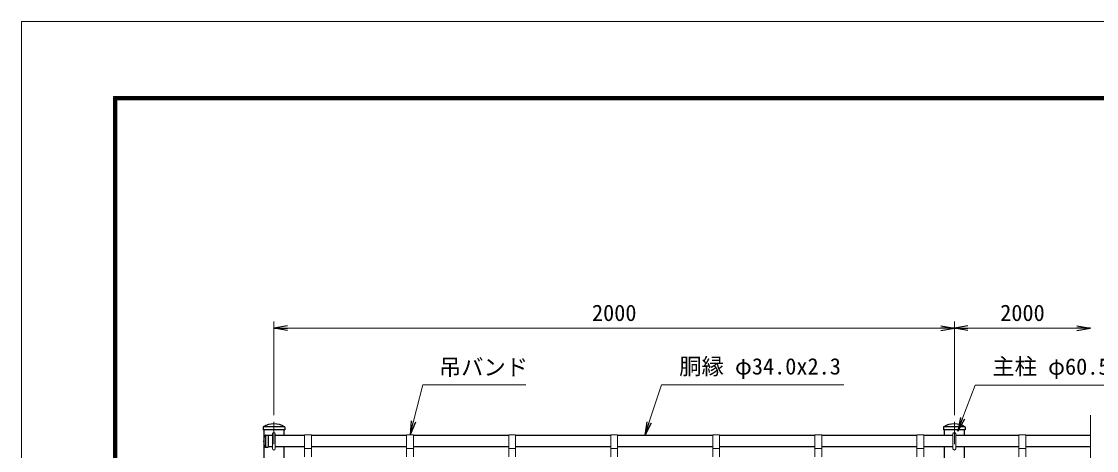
# Model space of a CAD drawing. Units: millimetres, scale not verified. Extents: x -5699 to 5699, y -3329 to 3329.
# Drawn here: x -5699 to -2539, y 1350 to 2611 of the extents above; entities that cross this region are included whole.
import ezdxf
from ezdxf.enums import TextEntityAlignment as Align

# ---------------------------------------------------------------- set-up
doc = ezdxf.new("R2010")
doc.units = ezdxf.units.MM
doc.header["$LTSCALE"] = 20
doc.linetypes.add('USER3', pattern=[50.8, 31.75, -6.35, 6.35, -6.35])
for name, color, linetype, lineweight in [('0-6_23', 2, 'Continuous', 9), ('0-B_0', 7, 'Continuous', 25), ('0-C_D-STR1', 1, 'Continuous', 25), ('0-E_D-STR3', 3, 'Continuous', 13), ('0-F_D-BMK', 2, 'USER3', 13), ('1-0_D-STR-DIM', 7, 'Continuous', 13), ('1-5_D-STR-TXT', 7, 'Continuous', 13)]:
    doc.layers.add(name, color=color, linetype=linetype, lineweight=lineweight)
doc.styles.add('ＭＳ ゴシック', font='')
doc.styles.get('ＭＳ ゴシック').set_extended_font_data('MS Gothic')

# ---------------------------------------------------------------- blocks, each defined once
blk = doc.blocks.new('_OPEN')
at = {"layer": '0-B_0'}
blk.add_line((-20, 3.33), (0, 0), dxfattribs=at)
blk.add_lwpolyline([(-20, -3.33), (0, 0), (-20, 0)], dxfattribs=at)

msp = doc.modelspace()

# ---------------------------------------------------------------- linework, layer by layer
at = {"layer": '0-6_23'}
for points in [[(-5698.58, 2610.62), (2701.42, 2610.62), (2701.42, -3329.38), (-5698.58, -3329.38)], [(-5428.58, 2390.62), (2431.42, 2390.62), (2431.42, -3109.38), (-5428.58, -3109.38)], [(-5426.08, 2388.12), (2428.92, 2388.12), (2428.92, -3106.88), (-5426.08, -3106.88)], [(-5423.58, 2385.62), (2426.42, 2385.62), (2426.42, -3104.38), (-5423.58, -3104.38)], [(-5421.08, 2383.12), (2423.92, 2383.12), (2423.92, -3101.88), (-5421.08, -3101.88)], [(-5418.58, 2380.62), (2421.42, 2380.62), (2421.42, -3099.38), (-5418.58, -3099.38)]]:
    msp.add_lwpolyline(points, close=True, dxfattribs=at)
at = {"layer": '0-C_D-STR1'}
for p, q in [((-4988.58, 1418.65), (-4988.58, 1410.59)), ((-4924.38, 1410.59), (-4988.58, 1410.59)), ((-4924.71, 1419.59), (-4988.25, 1419.59)), ((-4981.81, 1395.09), (-4973.48, 1395.09)), ((-4981.48, 1395.09), (-4981.48, 1360.09)), ((-4973.48, 1395.09), (-4973.48, 1360.09)), ((-4960.48, 1394.59), (-4973.48, 1394.59)), ((-4866.48, 1394.59), (-4952.48, 1394.59)), ((-4926.23, 1394.59), (-4926.23, 1410.59)), ((-4924.38, 1418.65), (-4924.38, 1410.59)), ((-4566.48, 1394.59), (-4846.48, 1394.59)), ((-4266.48, 1394.59), (-4546.48, 1394.59)), ((-3966.48, 1394.59), (-4246.48, 1394.59)), ((-3666.48, 1394.59), (-3946.48, 1394.59)), ((-3366.48, 1394.59), (-3646.48, 1394.59)), ((-3066.48, 1394.59), (-3346.48, 1394.59)), ((-2960.48, 1394.59), (-3046.48, 1394.59)), ((-2988.58, 1418.65), (-2988.58, 1410.59)), ((-2924.38, 1410.59), (-2988.58, 1410.59)), ((-2924.71, 1419.59), (-2988.25, 1419.59)), ((-2986.73, 1410.59), (-2986.73, 1394.59)), ((-2766.48, 1394.59), (-2952.48, 1394.59)), ((-2926.23, 1394.59), (-2926.23, 1410.59)), ((-2924.38, 1418.65), (-2924.38, 1410.59)), ((-2556.48, 1394.59), (-2746.48, 1394.59)), ((-4981.81, 1360.09), (-4973.48, 1360.09)), ((-4960.48, 1360.59), (-4973.48, 1360.59)), ((-4866.48, 1360.59), (-4952.48, 1360.59)), ((-4926.23, -1041.41), (-4926.23, 1360.59)), ((-4566.48, 1360.59), (-4846.48, 1360.59)), ((-4266.48, 1360.59), (-4546.48, 1360.59)), ((-3966.48, 1360.59), (-4246.48, 1360.59)), ((-3666.48, 1360.59), (-3946.48, 1360.59)), ((-3366.48, 1360.59), (-3646.48, 1360.59)), ((-3066.48, 1360.59), (-3346.48, 1360.59)), ((-2960.48, 1360.59), (-3046.48, 1360.59)), ((-2986.73, 1360.59), (-2986.73, -1041.41)), ((-2766.48, 1360.59), (-2952.48, 1360.59)), ((-2926.23, -1041.41), (-2926.23, 1360.59)), ((-2556.48, 1360.59), (-2746.48, 1360.59))]:
    msp.add_line(p, q, dxfattribs=at)
msp.add_lwpolyline([(-4986.73, 1410.59), (-4986.73, -1410.41), (-4926.23, -1410.41), (-4926.23, -1075.41)], dxfattribs=at)
for centre, radius, start, end in [((-4956.48, 1367.42), 61.17, 59.14927, 120.85073), ((-2956.48, 1367.42), 61.17, 59.14927, 120.85073), ((-4987.08, 1418.65), 1.5, 120.85073, 180), ((-4951.25, 1377.59), 35.72, 151.52136, 208.47864), ((-4981.81, 1394.09), 1, 90, 147.70173), ((-4925.88, 1418.65), 1.5, 0, 59.14927), ((-2987.08, 1418.65), 1.5, 120.85073, 180), ((-2925.88, 1418.65), 1.5, 0, 59.14927), ((-4981.81, 1361.09), 1, 212.29827, 270)]:
    msp.add_arc(centre, radius, start, end, dxfattribs=at)
at = {"layer": '0-E_D-STR3'}
for p, q in [((-4960.48, 1355.59), (-4960.48, 1399.59)), ((-4952.48, 1355.59), (-4952.48, 1399.59)), ((-4866.48, 1396.59), (-4866.48, 1331.59)), ((-4846.48, 1396.59), (-4866.48, 1396.59)), ((-4846.48, 1396.59), (-4846.48, 1331.59)), ((-4566.48, 1396.59), (-4566.48, 1331.59)), ((-4546.48, 1396.59), (-4566.48, 1396.59)), ((-4546.48, 1396.59), (-4546.48, 1331.59)), ((-4266.48, 1396.59), (-4266.48, 1331.59)), ((-4246.48, 1396.59), (-4266.48, 1396.59)), ((-4246.48, 1396.59), (-4246.48, 1331.59)), ((-3966.48, 1396.59), (-3966.48, 1331.59)), ((-3946.48, 1396.59), (-3966.48, 1396.59)), ((-3946.48, 1396.59), (-3946.48, 1331.59)), ((-3666.48, 1396.59), (-3666.48, 1331.59)), ((-3646.48, 1396.59), (-3666.48, 1396.59)), ((-3646.48, 1396.59), (-3646.48, 1331.59)), ((-3366.48, 1396.59), (-3366.48, 1331.59)), ((-3346.48, 1396.59), (-3366.48, 1396.59)), ((-3346.48, 1396.59), (-3346.48, 1331.59)), ((-3066.48, 1396.59), (-3066.48, 1331.59)), ((-3046.48, 1396.59), (-3066.48, 1396.59)), ((-3046.48, 1396.59), (-3046.48, 1331.59)), ((-2960.48, 1355.59), (-2960.48, 1399.59)), ((-2952.48, 1355.59), (-2952.48, 1399.59)), ((-2766.48, 1396.59), (-2766.48, 1331.59)), ((-2746.48, 1396.59), (-2766.48, 1396.59)), ((-2746.48, 1396.59), (-2746.48, 1331.59)), ((-4846.48, 1356.59), (-4866.48, 1356.59)), ((-4546.48, 1356.59), (-4566.48, 1356.59)), ((-4246.48, 1356.59), (-4266.48, 1356.59)), ((-3946.48, 1356.59), (-3966.48, 1356.59)), ((-3646.48, 1356.59), (-3666.48, 1356.59)), ((-3346.48, 1356.59), (-3366.48, 1356.59)), ((-3046.48, 1356.59), (-3066.48, 1356.59)), ((-2746.48, 1356.59), (-2766.48, 1356.59))]:
    msp.add_line(p, q, dxfattribs=at)
for centre, start, end in [((-4956.48, 1399.59), 0, 180), ((-2956.48, 1399.59), 0, 180), ((-4956.48, 1355.59), 180, 0), ((-2956.48, 1355.59), 180, 0)]:
    msp.add_arc(centre, 4, start, end, dxfattribs=at)
at = {"layer": '0-F_D-BMK'}
for p, q in [((-4956.48, -1425.41), (-4956.48, 1434.59)), ((-2956.48, -1425.41), (-2956.48, 1434.59))]:
    msp.add_line(p, q, dxfattribs=at)
at = {"layer": '1-0_D-STR-DIM'}
for p, q in [((-4956.48, 1454.59), (-4956.48, 1729.59)), ((-4916.48, 1709.59), (-2996.48, 1709.59)), ((-2956.48, 1454.59), (-2956.48, 1729.59)), ((-2956.48, 1454.59), (-2956.48, 1729.59)), ((-2916.48, 1709.59), (-2596.48, 1709.59)), ((-2556.48, 1454.59), (-2556.48, 185.25))]:
    msp.add_line(p, q, dxfattribs=at)
at = {"layer": '1-5_D-STR-TXT'}
for points in [[(-4216.04, 1542.85), (-4518.49, 1542.85), (-4555.98, 1398.53)], [(-3281.81, 1542.85), (-3817.76, 1542.85), (-3865.85, 1396.49)], [(-2361.09, 1542.59), (-2895.77, 1542.59), (-2945.79, 1409.04)]]:
    msp.add_lwpolyline(points, dxfattribs=at)

# ---------------------------------------------------------------- block references
at = {"layer": '1-0_D-STR-DIM', "xscale": 2, "yscale": 2, "rotation": 180}
for p in [(-4956.48, 1709.59), (-2956.48, 1709.59)]:
    msp.add_blockref('_OPEN', p, dxfattribs=at)
at = {"layer": '1-0_D-STR-DIM', "xscale": 2, "yscale": 2}
for p in [(-2956.48, 1709.59), (-2556.48, 1709.59)]:
    msp.add_blockref('_OPEN', p, dxfattribs=at)
at = {"layer": '1-5_D-STR-TXT', "xscale": 2, "yscale": 2}
for p, rotation in [((-4556.48, 1396.59), 255.43959), ((-3866.48, 1394.59), 251.80943), ((-2946.5, 1407.16), 249.46512)]:
    msp.add_blockref('_OPEN', p, dxfattribs=dict(at, rotation=rotation))

# ---------------------------------------------------------------- texts
at = {"layer": '1-0_D-STR-DIM', "style": 'ＭＳ ゴシック'}
for p in [(-4021.73, 1716.34), (-2821.73, 1716.34)]:
    msp.add_text('2000', height=48.09, dxfattribs=at).set_placement(p, align=Align.BOTTOM_LEFT)
at = {"layer": '1-5_D-STR-TXT', "style": 'ＭＳ ゴシック'}
for s, p in [('吊バンド', (-4471.88, 1556.7)), ('胴縁 φ34.0x2.3', (-3765.31, 1559.12)), ('主柱 φ60.5x2.3', (-2844.84, 1558.61))]:
    msp.add_text(s, height=48.09, dxfattribs=at).set_placement(p, align=Align.BOTTOM_LEFT)

doc.saveas('drawing.dxf')
